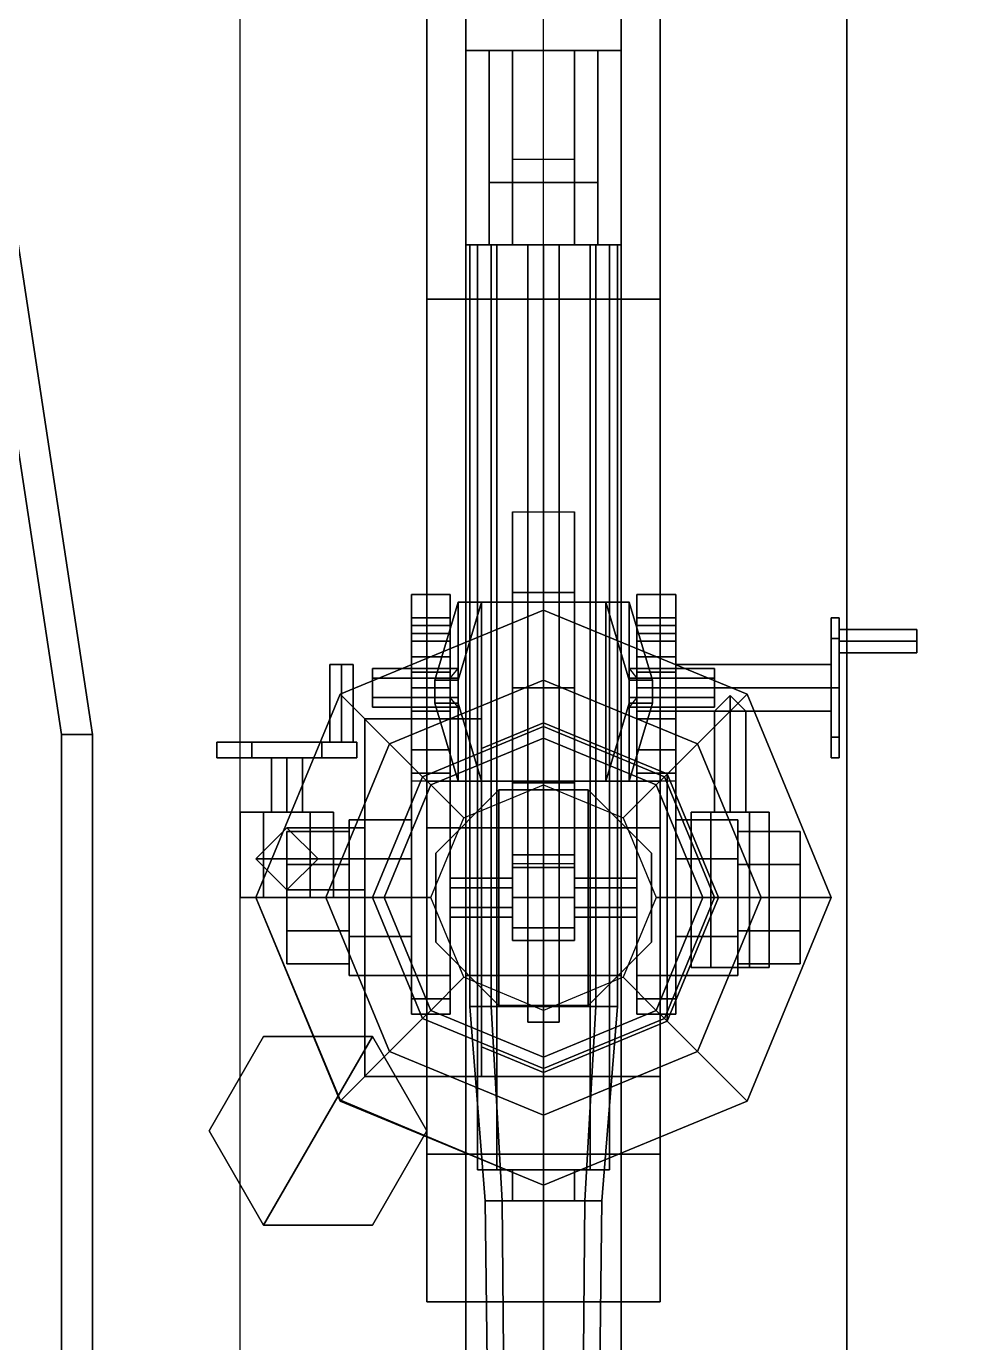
# Model space of a CAD drawing. Header units: millimetres. Extents: x -5 to 5, y -86 to 49.
# Drawn here: x -0.665 to 0.535, y -47.762 to -46.069 of the extents above; entities that cross this region are included whole.
import ezdxf

# ---------------------------------------------------------------- set-up
doc = ezdxf.new("R2010")
doc.units = ezdxf.units.MM
for name, color, linetype in [('deck', 3, 'Continuous'), ('drawing', 9, 'Continuous'), ('gun', 1, 'Continuous'), ('h2', 6, 'Continuous'), ('rails', 4, 'Continuous'), ('sleeve', 5, 'Continuous'), ('turret', 2, 'Continuous')]:
    doc.layers.add(name, color=color, linetype=linetype)

msp = doc.modelspace()

# ---------------------------------------------------------------- linework, layer by layer
for points in [[(-0.39, -48.93, 0.64), (-0.39, -44.67, -0.28), (0.39, -44.67, -0.28), (0.39, -48.93, 0.64)], [(-0.1, -44.67, -0.28), (-0.1, -44.67, -0.76), (-0.1, -47.29, -0.38), (-0.1, -48.93, 0.67)], [(-0.1, -47.29, -0.38), (-0.1, -44.67, -0.76), (0.1, -44.67, -0.76), (0.1, -47.29, -0.38)], [(0.1, -47.29, -0.38), (0.1, -44.67, -0.76), (0.1, -44.67, -0.28), (0.1, -48.93, 0.67)], [(0.39, -48.93, 0.64), (0.39, -44.67, -0.28), (1.14, -44.67, -0.16), (0.67, -48.93, 0.67)], [(-0.15, -45.65, -0.89), (-0.15, -45.29, -1.61), (-0.15, -47.42, -0.78), (-0.15, -47.1, -0.7)], [(-0.15, -45.29, -1.61), (-0.15, -45.29, -3.18), (-0.15, -47.71, -1.17), (-0.15, -47.42, -0.78)], [(-0.15, -45.29, -3.18), (-0.15, -47.52, -2.27), (-0.15, -47.71, -1.81), (-0.15, -47.71, -1.17)], [(-0.15, -45.29, -3.18), (-0.15, -46.42, -3.06), (-0.15, -47.04, -2.8), (-0.15, -47.52, -2.27)], [(0.15, -45.29, -3.18), (0.15, -46.42, -3.06), (-0.15, -46.42, -3.06), (-0.15, -45.29, -3.18)], [(0.15, -47.42, -0.78), (0.15, -45.29, -1.61), (0.15, -45.65, -0.89), (0.15, -47.1, -0.7)], [(0.15, -47.71, -1.17), (0.15, -45.29, -3.18), (0.15, -45.29, -1.61), (0.15, -47.42, -0.78)], [(0.15, -47.71, -1.81), (0.15, -47.52, -2.27), (0.15, -45.29, -3.18), (0.15, -47.71, -1.17)], [(0.15, -47.04, -2.8), (0.15, -46.42, -3.06), (0.15, -45.29, -3.18), (0.15, -47.52, -2.27)], [(0.15, -47.1, -0.7), (0.15, -45.65, -0.89), (-0.15, -45.65, -0.89), (-0.15, -47.1, -0.7)], [(-0.15, -47.04, -2.8), (-0.15, -46.42, -3.06), (0.15, -46.42, -3.06), (0.15, -47.04, -2.8)], [(0, -46.82, 2.76), (-0.2616, -46.9284, 2.76), (-0.198, -46.992, 2.76), (0, -46.91, 2.76)], [(0, -46.82, 2.72), (-0.2616, -46.9284, 2.72), (-0.2616, -46.9284, 2.76), (0, -46.82, 2.76)], [(0.2616, -46.9284, 2.76), (0, -46.82, 2.76), (0, -46.91, 2.76), (0.198, -46.992, 2.76)], [(0.2616, -46.9284, 2.72), (0, -46.82, 2.72), (0, -46.82, 2.76), (0.2616, -46.9284, 2.76)], [(0, -46.91, 2.76), (-0.198, -46.992, 2.76), (-0.1556, -47.0344, 2.9), (0, -46.97, 2.9)], [(0.198, -46.992, 2.76), (0, -46.91, 2.76), (0, -46.97, 2.9), (0.1556, -47.0344, 2.9)], [(-0.2616, -46.9284, 2.76), (-0.37, -47.19, 2.76), (-0.28, -47.19, 2.76), (-0.198, -46.992, 2.76)], [(-0.2616, -46.9284, 2.72), (-0.37, -47.19, 2.72), (-0.37, -47.19, 2.76), (-0.2616, -46.9284, 2.76)], [(0.37, -47.19, 2.76), (0.2616, -46.9284, 2.76), (0.198, -46.992, 2.76), (0.28, -47.19, 2.76)], [(0.37, -47.19, 2.72), (0.2616, -46.9284, 2.72), (0.2616, -46.9284, 2.76), (0.37, -47.19, 2.76)], [(-0.145, -47.045, 2.97), (0, -46.985, 2.97), (0, -46.97, 2.9), (-0.1556, -47.0344, 2.9)], [(0, -46.985, 2.97), (0.145, -47.045, 2.97), (0.1556, -47.0344, 2.9), (0, -46.97, 2.9)], [(-0.198, -46.992, 2.76), (-0.28, -47.19, 2.76), (-0.22, -47.19, 2.9), (-0.1556, -47.0344, 2.9)], [(-0.1025, -47.0875, 3.55), (0, -47.045, 3.55), (0, -46.985, 2.97), (-0.145, -47.045, 2.97)], [(0, -47.045, 3.55), (0.1025, -47.0875, 3.55), (0.145, -47.045, 2.97), (0, -46.985, 2.97)], [(0.28, -47.19, 2.76), (0.198, -46.992, 2.76), (0.1556, -47.0344, 2.9), (0.22, -47.19, 2.9)], [(-0.205, -47.19, 2.97), (-0.145, -47.045, 2.97), (-0.1556, -47.0344, 2.9), (-0.22, -47.19, 2.9)], [(-0.15, -47.52, -2.27), (-0.15, -47.04, -2.8), (0.15, -47.04, -2.8), (0.15, -47.52, -2.27)], [(0.145, -47.045, 2.97), (0.205, -47.19, 2.97), (0.22, -47.19, 2.9), (0.1556, -47.0344, 2.9)], [(-0.145, -47.19, 3.55), (-0.1025, -47.0875, 3.55), (-0.145, -47.045, 2.97), (-0.205, -47.19, 2.97)], [(0.1025, -47.0875, 3.55), (0.145, -47.19, 3.55), (0.205, -47.19, 2.97), (0.145, -47.045, 2.97)], [(-0.15, -47.1, -0.7), (-0.15, -47.42, -0.78), (0.15, -47.42, -0.78), (0.15, -47.1, -0.7)], [(-0.37, -47.19, 2.76), (-0.2616, -47.4516, 2.76), (-0.198, -47.388, 2.76), (-0.28, -47.19, 2.76)], [(-0.37, -47.19, 2.72), (-0.2616, -47.45, 2.72), (-0.2616, -47.4516, 2.76), (-0.37, -47.19, 2.76)], [(-0.28, -47.19, 2.76), (-0.198, -47.388, 2.76), (-0.1556, -47.3456, 2.9), (-0.22, -47.19, 2.9)], [(-0.145, -47.335, 2.97), (-0.205, -47.19, 2.97), (-0.22, -47.19, 2.9), (-0.1556, -47.3456, 2.9)], [(-0.1025, -47.2925, 3.55), (-0.145, -47.19, 3.55), (-0.205, -47.19, 2.97), (-0.145, -47.335, 2.97)], [(0.145, -47.19, 3.55), (0.1025, -47.2925, 3.55), (0.145, -47.335, 2.97), (0.205, -47.19, 2.97)], [(0.205, -47.19, 2.97), (0.145, -47.335, 2.97), (0.1556, -47.3456, 2.9), (0.22, -47.19, 2.9)], [(0.198, -47.388, 2.76), (0.28, -47.19, 2.76), (0.22, -47.19, 2.9), (0.1556, -47.3456, 2.9)], [(0.2616, -47.4516, 2.76), (0.37, -47.19, 2.76), (0.28, -47.19, 2.76), (0.198, -47.388, 2.76)], [(0.2616, -47.4516, 2.72), (0.37, -47.19, 2.72), (0.37, -47.19, 2.76), (0.2616, -47.4516, 2.76)], [(0, -47.335, 3.55), (-0.1025, -47.2925, 3.55), (-0.145, -47.335, 2.97), (0, -47.395, 2.97)], [(-0.1, -48.93, 0.67), (-0.1, -47.29, -0.38), (0.1, -47.29, -0.38), (0.1, -48.93, 0.67)], [(0.1025, -47.2925, 3.55), (0, -47.335, 3.55), (0, -47.395, 2.97), (0.145, -47.335, 2.97)], [(-0.198, -47.388, 2.76), (0, -47.47, 2.76), (0, -47.41, 2.9), (-0.1556, -47.3456, 2.9)], [(0, -47.395, 2.97), (-0.145, -47.335, 2.97), (-0.1556, -47.3456, 2.9), (0, -47.41, 2.9)], [(0.145, -47.335, 2.97), (0, -47.395, 2.97), (0, -47.41, 2.9), (0.1556, -47.3456, 2.9)], [(0, -47.47, 2.76), (0.198, -47.388, 2.76), (0.1556, -47.3456, 2.9), (0, -47.41, 2.9)], [(-0.2616, -47.4516, 2.76), (0, -47.56, 2.76), (0, -47.47, 2.76), (-0.198, -47.388, 2.76)], [(0, -47.56, 2.76), (0.2616, -47.4516, 2.76), (0.198, -47.388, 2.76), (0, -47.47, 2.76)], [(-0.15, -47.42, -0.78), (-0.15, -47.71, -1.17), (0.15, -47.71, -1.17), (0.15, -47.42, -0.78)], [(-0.2616, -47.45, 2.72), (0, -47.56, 2.72), (0, -47.56, 2.76), (-0.2616, -47.4516, 2.76)], [(0, -47.56, 2.72), (0.2616, -47.4516, 2.72), (0.2616, -47.4516, 2.76), (0, -47.56, 2.76)], [(-0.15, -47.71, -1.81), (-0.15, -47.52, -2.27), (0.15, -47.52, -2.27), (0.15, -47.71, -1.81)], [(-0.15, -47.71, -1.17), (-0.15, -47.71, -1.81), (0.15, -47.71, -1.81), (0.15, -47.71, -1.17)]]:
    msp.add_3dface(points)
at = {"layer": 'deck', "color": 3}
msp.add_3dface([(1.92, -48.35, 2.72), (2.27, -44.67, 2.72), (-2.27, -44.67, 2.72), (-1.92, -48.35, 2.72)], dxfattribs=at)
at = {"layer": 'drawing', "extrusion": (1, -1.22461e-16, 0)}
msp.add_line((0, -48.93, -5.93), (0, 48.93, -5.93), dxfattribs=at)
at = {"layer": 'gun'}
for points in [[(-0.1, -46.35, 4.1), (-0.1, -46.1, 4.1), (0.1, -46.1, 4.1), (0.1, -46.35, 4.1)], [(0.1, -46.35, 4.31), (0.1, -46.1, 4.31), (-0.1, -46.1, 4.31), (-0.1, -46.35, 4.31)], [(0.1, -46.1, 4.31), (0.1, -46.1, 4.1), (-0.1, -46.1, 4.1), (-0.1, -46.1, 4.31)], [(-0.1, -46.1, 4.31), (-0.1, -46.1, 4.1), (-0.1, -46.35, 4.1), (-0.1, -46.35, 4.31)], [(0.1, -46.35, 4.1), (0.1, -46.1, 4.1), (0.1, -46.1, 4.31), (0.1, -46.35, 4.31)], [(0.04, -46.24, 4.1), (0.04, -46.27, 3.99), (-0.04, -46.27, 3.99), (-0.04, -46.24, 4.1)], [(-0.04, -46.24, 4.1), (-0.04, -46.27, 3.99), (-0.04, -46.35, 3.99), (-0.04, -46.35, 4.1)], [(0.04, -46.35, 3.99), (0.04, -46.27, 3.99), (0.04, -46.24, 4.1), (0.04, -46.35, 4.1)], [(-0.04, -46.35, 3.99), (-0.04, -46.27, 3.99), (0.04, -46.27, 3.99), (0.04, -46.35, 3.99)], [(-0.1, -46.35, 4.31), (-0.1, -46.35, 4.1), (0.1, -46.35, 4.1), (0.1, -46.35, 4.31)], [(-0.0672, -47.33, 4.1428), (-0.095, -47.33, 4.21), (-0.095, -46.35, 4.21), (-0.0672, -46.35, 4.1428)], [(-0.095, -47.33, 4.21), (-0.0672, -47.33, 4.2772), (-0.0672, -46.35, 4.2772), (-0.095, -46.35, 4.21)], [(0, -47.33, 4.115), (-0.0672, -47.33, 4.1428), (-0.0672, -46.35, 4.1428), (0, -46.35, 4.115)], [(-0.0672, -47.33, 4.2772), (0, -47.33, 4.305), (0, -46.35, 4.305), (-0.0672, -46.35, 4.2772)], [(-0.04, -46.35, 4.1), (-0.04, -46.35, 3.99), (0.04, -46.35, 3.99), (0.04, -46.35, 4.1)], [(0, -47.35, 3.99), (-0.02, -47.35, 4.01), (-0.02, -46.35, 4.01), (0, -46.35, 3.99)], [(-0.02, -47.35, 4.01), (0, -47.35, 4.03), (0, -46.35, 4.03), (-0.02, -46.35, 4.01)], [(0.0672, -47.33, 4.1428), (0, -47.33, 4.115), (0, -46.35, 4.115), (0.0672, -46.35, 4.1428)], [(0, -47.33, 4.305), (0.0672, -47.33, 4.2772), (0.0672, -46.35, 4.2772), (0, -46.35, 4.305)], [(0.02, -47.35, 4.01), (0, -47.35, 3.99), (0, -46.35, 3.99), (0.02, -46.35, 4.01)], [(0, -47.35, 4.03), (0.02, -47.35, 4.01), (0.02, -46.35, 4.01), (0, -46.35, 4.03)], [(0.095, -47.33, 4.21), (0.0672, -47.33, 4.1428), (0.0672, -46.35, 4.1428), (0.095, -46.35, 4.21)], [(0.0672, -47.33, 4.2772), (0.095, -47.33, 4.21), (0.095, -46.35, 4.21), (0.0672, -46.35, 4.2772)], [(-0.053, -47.58, 4.157), (-0.075, -47.58, 4.21), (-0.095, -47.33, 4.21), (-0.0672, -47.33, 4.1428)], [(-0.075, -47.58, 4.21), (-0.053, -47.58, 4.263), (-0.0672, -47.33, 4.2772), (-0.095, -47.33, 4.21)], [(0, -47.58, 4.135), (-0.053, -47.58, 4.157), (-0.0672, -47.33, 4.1428), (0, -47.33, 4.115)], [(-0.053, -47.58, 4.263), (0, -47.58, 4.285), (0, -47.33, 4.305), (-0.0672, -47.33, 4.2772)], [(0.053, -47.58, 4.157), (0, -47.58, 4.135), (0, -47.33, 4.115), (0.0672, -47.33, 4.1428)], [(0, -47.58, 4.285), (0.053, -47.58, 4.263), (0.0672, -47.33, 4.2772), (0, -47.33, 4.305)], [(0.075, -47.58, 4.21), (0.053, -47.58, 4.157), (0.0672, -47.33, 4.1428), (0.095, -47.33, 4.21)], [(0.053, -47.58, 4.263), (0.075, -47.58, 4.21), (0.095, -47.33, 4.21), (0.0672, -47.33, 4.2772)], [(-0.053, -47.58, 4.263), (-0.075, -47.58, 4.21), (-0.065, -48.41, 4.21), (-0.046, -48.41, 4.256)], [(-0.075, -47.58, 4.21), (-0.053, -47.58, 4.157), (-0.046, -48.41, 4.164), (-0.065, -48.41, 4.21)], [(0, -47.58, 4.285), (-0.053, -47.58, 4.263), (-0.046, -48.41, 4.256), (0, -48.41, 4.275)], [(-0.053, -47.58, 4.157), (0, -47.58, 4.135), (0, -48.41, 4.145), (-0.046, -48.41, 4.164)], [(0.053, -47.58, 4.263), (0, -47.58, 4.285), (0, -48.41, 4.275), (0.046, -48.41, 4.256)], [(0, -47.58, 4.135), (0.053, -47.58, 4.157), (0.046, -48.41, 4.164), (0, -48.41, 4.145)], [(0.075, -47.58, 4.21), (0.053, -47.58, 4.263), (0.046, -48.41, 4.256), (0.065, -48.41, 4.21)], [(0.053, -47.58, 4.157), (0.075, -47.58, 4.21), (0.065, -48.41, 4.21), (0.046, -48.41, 4.164)]]:
    msp.add_3dface(points, dxfattribs=at)
at = {"layer": 'h2'}
msp.add_3dface([(-0.39, -48.93, 0.64), (-0.39, -44.67, -0.28), (-1.14, -44.67, -0.16), (-0.67, -48.93, 0.67)], dxfattribs=at)
at = {"layer": 'rails'}
for points in [[(-0.97, -44.67, 2.72), (-0.62, -46.98, 2.72), (-0.62, -46.98, 2.8), (-0.97, -44.67, 2.8)], [(-0.97, -44.67, 2.8), (-0.62, -46.98, 2.8), (-0.58, -46.98, 2.8), (-0.93, -44.67, 2.8)], [(-0.58, -46.98, 2.8), (-0.58, -46.98, 2.72), (-0.93, -44.67, 2.72), (-0.93, -44.67, 2.8)], [(-0.62, -46.98, 2.8), (-0.62, -48.35, 2.8), (-0.58, -48.35, 2.8), (-0.58, -46.98, 2.8)], [(-0.62, -46.98, 2.72), (-0.62, -48.35, 2.72), (-0.62, -48.35, 2.8), (-0.62, -46.98, 2.8)], [(-0.58, -48.35, 2.8), (-0.58, -48.35, 2.72), (-0.58, -46.98, 2.72), (-0.58, -46.98, 2.8)]]:
    msp.add_3dface(points, dxfattribs=at)
at = {"layer": 'sleeve'}
for points in [[(-0.04, -46.1, 4.1), (-0.04, -46.1, 4.02), (-0.07, -46.1, 4.02), (-0.07, -46.1, 4.1)], [(-0.07, -46.27, 4.02), (-0.07, -46.1, 4.02), (-0.04, -46.1, 4.02), (-0.04, -46.27, 4.02)], [(-0.07, -46.1, 4.1), (-0.07, -46.1, 4.02), (-0.07, -46.27, 4.02), (-0.07, -46.27, 4.1)], [(-0.04, -46.35, 4.1), (-0.04, -46.1, 4.1), (-0.07, -46.1, 4.1), (-0.07, -46.35, 4.1)], [(-0.04, -46.27, 4.02), (-0.04, -46.1, 4.02), (-0.04, -46.1, 4.1), (-0.04, -46.27, 4.1)], [(0.07, -46.35, 4.1), (0.07, -46.1, 4.1), (0.04, -46.1, 4.1), (0.04, -46.35, 4.1)], [(0.04, -46.27, 4.02), (0.04, -46.1, 4.02), (0.07, -46.1, 4.02), (0.07, -46.27, 4.02)], [(0.07, -46.1, 4.1), (0.07, -46.1, 4.02), (0.04, -46.1, 4.02), (0.04, -46.1, 4.1)], [(0.04, -46.1, 4.1), (0.04, -46.1, 4.02), (0.04, -46.27, 4.02), (0.04, -46.27, 4.1)], [(0.07, -46.27, 4.02), (0.07, -46.1, 4.02), (0.07, -46.1, 4.1), (0.07, -46.27, 4.1)], [(-0.07, -46.35, 3.96), (-0.07, -46.27, 3.96), (-0.04, -46.27, 3.96), (-0.04, -46.35, 3.96)], [(-0.07, -46.27, 4.1), (-0.07, -46.27, 3.96), (-0.07, -46.35, 3.96), (-0.07, -46.35, 4.1)], [(-0.04, -46.27, 4.02), (-0.04, -46.27, 3.96), (-0.07, -46.27, 3.96), (-0.07, -46.27, 4.02)], [(-0.04, -46.35, 3.96), (-0.04, -46.27, 3.96), (-0.04, -46.27, 4.1), (-0.04, -46.35, 4.1)], [(0.07, -46.27, 4.02), (0.07, -46.27, 3.96), (0.04, -46.27, 3.96), (0.04, -46.27, 4.02)], [(0.04, -46.27, 4.1), (0.04, -46.27, 3.96), (0.04, -46.35, 3.96), (0.04, -46.35, 4.1)], [(0.04, -46.35, 3.96), (0.04, -46.27, 3.96), (0.07, -46.27, 3.96), (0.07, -46.35, 3.96)], [(0.07, -46.35, 3.96), (0.07, -46.27, 3.96), (0.07, -46.27, 4.1), (0.07, -46.35, 4.1)], [(-0.085, -46.35, 4.01), (0.0601, -46.35, 4.0701), (0.085, -46.35, 4.01), (-0.0601, -46.35, 3.9499)], [(-0.0601, -46.35, 4.0701), (0, -46.35, 4.095), (0.0601, -46.35, 4.0701), (-0.085, -46.35, 4.01)], [(-0.0601, -47.54, 3.9499), (-0.085, -47.54, 4.01), (-0.085, -46.35, 4.01), (-0.0601, -46.35, 3.9499)], [(-0.085, -47.54, 4.01), (-0.0601, -47.54, 4.0701), (-0.0601, -46.35, 4.0701), (-0.085, -46.35, 4.01)], [(-0.07, -46.35, 4.1), (-0.07, -46.35, 3.96), (-0.04, -46.35, 3.96), (-0.04, -46.35, 4.1)], [(-0.0601, -46.35, 3.9499), (0.085, -46.35, 4.01), (0.0601, -46.35, 3.9499), (0, -46.35, 3.925)], [(0, -47.54, 3.925), (-0.0601, -47.54, 3.9499), (-0.0601, -46.35, 3.9499), (0, -46.35, 3.925)], [(-0.0601, -47.54, 4.0701), (0, -47.54, 4.095), (0, -46.35, 4.095), (-0.0601, -46.35, 4.0701)], [(0.0601, -47.54, 3.9499), (0, -47.54, 3.925), (0, -46.35, 3.925), (0.0601, -46.35, 3.9499)], [(0, -47.54, 4.095), (0.0601, -47.54, 4.0701), (0.0601, -46.35, 4.0701), (0, -46.35, 4.095)], [(0.04, -46.35, 4.1), (0.04, -46.35, 3.96), (0.07, -46.35, 3.96), (0.07, -46.35, 4.1)], [(0.085, -47.54, 4.01), (0.0601, -47.54, 3.9499), (0.0601, -46.35, 3.9499), (0.085, -46.35, 4.01)], [(0.0601, -47.54, 4.0701), (0.085, -47.54, 4.01), (0.085, -46.35, 4.01), (0.0601, -46.35, 4.0701)], [(-0.04, -46.6937, 3.9137), (-0.04, -46.7975, 3.8444), (-0.04, -47.0425, 3.8444), (-0.04, -47.1463, 3.9137)], [(-0.04, -46.7975, 3.8444), (-0.04, -46.6937, 3.9137), (0.04, -46.6937, 3.9137), (0.04, -46.7975, 3.8444)], [(0.04, -47.1463, 3.9137), (0.04, -47.0425, 3.8444), (0.04, -46.7975, 3.8444), (0.04, -46.6937, 3.9137)], [(-0.04, -46.7975, 3.8444), (-0.04, -46.92, 3.82), (-0.04, -46.92, 3.82), (-0.04, -47.0425, 3.8444)], [(-0.04, -46.92, 3.82), (-0.04, -46.7975, 3.8444), (0.04, -46.7975, 3.8444), (0.04, -46.92, 3.82)], [(0.04, -47.0425, 3.8444), (0.04, -46.92, 3.82), (0.04, -46.92, 3.82), (0.04, -46.7975, 3.8444)], [(-0.11, -46.81, 4.13), (-0.11, -47.04, 4.13), (-0.14, -46.94, 4.19), (-0.14, -46.91, 4.19)], [(-0.11, -46.91, 4.19), (-0.08, -46.81, 4.13), (-0.11, -46.81, 4.13), (-0.14, -46.91, 4.19)], [(-0.11, -46.81, 4.13), (-0.11, -46.81, 3.98), (-0.11, -47.04, 3.98), (-0.11, -47.04, 4.13)], [(-0.08, -46.81, 4.13), (-0.08, -46.81, 3.98), (-0.11, -46.81, 3.98), (-0.11, -46.81, 4.13)], [(-0.06, -46.81, 3.91), (-0.06, -47.04, 3.91), (-0.11, -47.04, 3.98), (-0.11, -46.81, 3.98)], [(-0.08, -46.81, 3.98), (-0.04, -46.81, 3.92), (-0.06, -46.81, 3.91), (-0.11, -46.81, 3.98)], [(-0.11, -46.94, 4.19), (-0.08, -47.04, 4.13), (-0.08, -46.81, 4.13), (-0.11, -46.91, 4.19)], [(-0.08, -47.04, 3.98), (-0.08, -46.81, 3.98), (-0.08, -46.81, 4.13), (-0.08, -47.04, 4.13)], [(-0.08, -47.04, 3.98), (-0.04, -47.04, 3.92), (-0.04, -46.81, 3.92), (-0.08, -46.81, 3.98)], [(-0.06, -47.04, 3.91), (-0.06, -46.81, 3.91), (0.06, -46.81, 3.91), (0.06, -47.04, 3.91)], [(0.06, -46.81, 3.91), (-0.06, -46.81, 3.91), (-0.04, -46.81, 3.92), (0.04, -46.81, 3.92)], [(0.04, -46.81, 3.92), (-0.04, -46.81, 3.92), (-0.04, -47.04, 3.92), (0.04, -47.04, 3.92)], [(0.08, -46.81, 3.98), (0.04, -46.81, 3.92), (0.04, -47.04, 3.92), (0.08, -47.04, 3.98)], [(0.11, -46.81, 3.98), (0.06, -46.81, 3.91), (0.04, -46.81, 3.92), (0.08, -46.81, 3.98)], [(0.06, -47.04, 3.91), (0.06, -46.81, 3.91), (0.11, -46.81, 3.98), (0.11, -47.04, 3.98)], [(0.11, -46.91, 4.19), (0.08, -46.81, 4.13), (0.08, -47.04, 4.13), (0.11, -46.94, 4.19)], [(0.14, -46.91, 4.19), (0.11, -46.81, 4.13), (0.08, -46.81, 4.13), (0.11, -46.91, 4.19)], [(0.08, -46.81, 4.13), (0.08, -46.81, 3.98), (0.08, -47.04, 3.98), (0.08, -47.04, 4.13)], [(0.11, -46.81, 4.13), (0.11, -46.81, 3.98), (0.08, -46.81, 3.98), (0.08, -46.81, 4.13)], [(0.11, -47.04, 4.13), (0.11, -46.81, 4.13), (0.14, -46.91, 4.19), (0.14, -46.94, 4.19)], [(0.11, -47.04, 3.98), (0.11, -46.81, 3.98), (0.11, -46.81, 4.13), (0.11, -47.04, 4.13)], [(-0.22, -46.9075, 4.1183), (-0.22, -46.9325, 4.1183), (-0.22, -46.945, 4.14), (-0.22, -46.895, 4.14)], [(-0.22, -46.895, 4.14), (-0.22, -46.945, 4.14), (-0.22, -46.9325, 4.1617), (-0.22, -46.9075, 4.1617)], [(-0.22, -46.9075, 4.1183), (-0.22, -46.895, 4.14), (-0.11, -46.895, 4.14), (-0.11, -46.9075, 4.1183)], [(-0.22, -46.895, 4.14), (-0.22, -46.9075, 4.1617), (-0.12, -46.9075, 4.1617), (-0.11, -46.895, 4.14)], [(-0.22, -46.9325, 4.1183), (-0.22, -46.9075, 4.1183), (-0.11, -46.9075, 4.1183), (-0.11, -46.9325, 4.1183)], [(-0.22, -46.9075, 4.1617), (-0.22, -46.9325, 4.1617), (-0.12, -46.9325, 4.1617), (-0.12, -46.9075, 4.1617)], [(0.11, -46.9075, 4.1183), (0.11, -46.895, 4.14), (0.22, -46.895, 4.14), (0.22, -46.9075, 4.1183)], [(0.11, -46.895, 4.14), (0.12, -46.9075, 4.1617), (0.22, -46.9075, 4.1617), (0.22, -46.895, 4.14)], [(0.11, -46.9325, 4.1183), (0.11, -46.9075, 4.1183), (0.22, -46.9075, 4.1183), (0.22, -46.9325, 4.1183)], [(0.12, -46.9075, 4.1617), (0.12, -46.9325, 4.1617), (0.22, -46.9325, 4.1617), (0.22, -46.9075, 4.1617)], [(0.22, -46.895, 4.14), (0.22, -46.945, 4.14), (0.22, -46.9325, 4.1183), (0.22, -46.9075, 4.1183)], [(0.22, -46.9075, 4.1617), (0.22, -46.9325, 4.1617), (0.22, -46.945, 4.14), (0.22, -46.895, 4.14)], [(-0.14, -46.91, 4.19), (-0.14, -46.94, 4.19), (-0.11, -46.94, 4.19), (-0.11, -46.91, 4.19)], [(-0.04, -47.0425, 3.8444), (-0.04, -46.92, 3.82), (0.04, -46.92, 3.82), (0.04, -47.0425, 3.8444)], [(0.14, -46.94, 4.19), (0.14, -46.91, 4.19), (0.11, -46.91, 4.19), (0.11, -46.94, 4.19)], [(-0.22, -46.945, 4.14), (-0.22, -46.9325, 4.1183), (-0.11, -46.9325, 4.1183), (-0.11, -46.945, 4.14)], [(-0.22, -46.9325, 4.1617), (-0.22, -46.945, 4.14), (-0.11, -46.945, 4.14), (-0.12, -46.9325, 4.1617)], [(-0.14, -46.94, 4.19), (-0.11, -47.04, 4.13), (-0.08, -47.04, 4.13), (-0.11, -46.94, 4.19)], [(0.11, -46.94, 4.19), (0.08, -47.04, 4.13), (0.11, -47.04, 4.13), (0.14, -46.94, 4.19)], [(0.11, -46.945, 4.14), (0.11, -46.9325, 4.1183), (0.22, -46.9325, 4.1183), (0.22, -46.945, 4.14)], [(0.12, -46.9325, 4.1617), (0.11, -46.945, 4.14), (0.22, -46.945, 4.14), (0.22, -46.9325, 4.1617)], [(-0.11, -47.04, 4.13), (-0.11, -47.04, 3.98), (-0.08, -47.04, 3.98), (-0.08, -47.04, 4.13)], [(-0.11, -47.04, 3.98), (-0.06, -47.04, 3.91), (-0.04, -47.04, 3.92), (-0.08, -47.04, 3.98)], [(0.04, -47.04, 3.92), (-0.04, -47.04, 3.92), (-0.06, -47.04, 3.91), (0.06, -47.04, 3.91)], [(-0.04, -47.1463, 3.9137), (-0.04, -47.0425, 3.8444), (0.04, -47.0425, 3.8444), (0.04, -47.1463, 3.9137)], [(0.08, -47.04, 3.98), (0.04, -47.04, 3.92), (0.06, -47.04, 3.91), (0.11, -47.04, 3.98)], [(0.08, -47.04, 4.13), (0.08, -47.04, 3.98), (0.11, -47.04, 3.98), (0.11, -47.04, 4.13)], [(-0.0601, -47.54, 3.9499), (0, -47.54, 3.925), (0.0601, -47.54, 3.9499), (-0.085, -47.54, 4.01)], [(-0.085, -47.54, 4.01), (0.0601, -47.54, 3.9499), (0.085, -47.54, 4.01), (-0.0601, -47.54, 4.0701)], [(-0.0601, -47.54, 4.0701), (0.085, -47.54, 4.01), (0.0601, -47.54, 4.0701), (0, -47.54, 4.095)], [(0, -47.58, 3.97), (-0.04, -47.58, 4.01), (-0.04, -47.54, 4.01), (0, -47.54, 3.97)], [(-0.04, -47.58, 4.01), (0, -47.58, 4.05), (0, -47.54, 4.05), (-0.04, -47.54, 4.01)], [(0.04, -47.58, 4.01), (0, -47.58, 3.97), (0, -47.54, 3.97), (0.04, -47.54, 4.01)], [(0, -47.58, 4.05), (0.04, -47.58, 4.01), (0.04, -47.54, 4.01), (0, -47.54, 4.05)], [(0.04, -47.58, 4.01), (0, -47.58, 3.97), (-0.04, -47.58, 4.01), (0, -47.58, 4.05)]]:
    msp.add_3dface(points, dxfattribs=at)
at = {"layer": 'turret'}
for points in [[(-0.17, -46.84, 4.05), (-0.17, -46.8, 4.05), (-0.12, -46.8, 4.05), (-0.12, -46.84, 4.05)], [(-0.12, -46.8, 4.12), (-0.12, -46.8, 4.05), (-0.17, -46.8, 4.05), (-0.17, -46.8, 4.12)], [(-0.12, -46.83, 4.12), (-0.12, -46.8, 4.12), (-0.17, -46.8, 4.12), (-0.17, -46.83, 4.12)], [(-0.17, -46.8, 4.12), (-0.17, -46.8, 4.05), (-0.17, -46.84, 4.05), (-0.17, -46.83, 4.12)], [(-0.12, -46.84, 4.05), (-0.12, -46.8, 4.05), (-0.12, -46.8, 4.12), (-0.12, -46.83, 4.12)], [(0.12, -46.8, 4.12), (0.12, -46.8, 4.05), (0.12, -46.84, 4.05), (0.12, -46.83, 4.12)], [(0.17, -46.8, 4.12), (0.17, -46.8, 4.05), (0.12, -46.8, 4.05), (0.12, -46.8, 4.12)], [(0.17, -46.83, 4.12), (0.17, -46.8, 4.12), (0.12, -46.8, 4.12), (0.12, -46.83, 4.12)], [(0.12, -46.84, 4.05), (0.12, -46.8, 4.05), (0.17, -46.8, 4.05), (0.17, -46.84, 4.05)], [(0.17, -46.84, 4.05), (0.17, -46.8, 4.05), (0.17, -46.8, 4.12), (0.17, -46.83, 4.12)], [(-0.12, -46.85, 4.17), (-0.12, -46.83, 4.12), (-0.17, -46.83, 4.12), (-0.17, -46.85, 4.17)], [(-0.17, -46.85, 4.17), (-0.17, -46.83, 4.12), (-0.17, -46.92, 4.2), (-0.17, -46.88, 4.2)], [(-0.17, -46.83, 4.12), (-0.17, -46.84, 4.05), (-0.17, -46.96, 4.19), (-0.17, -46.92, 4.2)], [(-0.12, -46.84, 4.05), (-0.12, -46.86, 4), (-0.17, -46.86, 4), (-0.17, -46.84, 4.05)], [(-0.17, -46.84, 4.05), (-0.17, -46.86, 4), (-0.17, -47, 4.15), (-0.17, -46.96, 4.19)], [(-0.12, -46.92, 4.2), (-0.12, -46.83, 4.12), (-0.12, -46.85, 4.17), (-0.12, -46.88, 4.2)], [(-0.12, -46.96, 4.19), (-0.12, -46.84, 4.05), (-0.12, -46.83, 4.12), (-0.12, -46.92, 4.2)], [(-0.12, -47, 4.15), (-0.12, -46.86, 4), (-0.12, -46.84, 4.05), (-0.12, -46.96, 4.19)], [(0.12, -46.85, 4.17), (0.12, -46.83, 4.12), (0.12, -46.92, 4.2), (0.12, -46.88, 4.2)], [(0.17, -46.85, 4.17), (0.17, -46.83, 4.12), (0.12, -46.83, 4.12), (0.12, -46.85, 4.17)], [(0.12, -46.83, 4.12), (0.12, -46.84, 4.05), (0.12, -46.96, 4.19), (0.12, -46.92, 4.2)], [(0.12, -46.84, 4.05), (0.12, -46.86, 4), (0.12, -47, 4.15), (0.12, -46.96, 4.19)], [(0.17, -46.84, 4.05), (0.17, -46.86, 4), (0.12, -46.86, 4), (0.12, -46.84, 4.05)], [(0.17, -46.92, 4.2), (0.17, -46.83, 4.12), (0.17, -46.85, 4.17), (0.17, -46.88, 4.2)], [(0.17, -46.96, 4.19), (0.17, -46.84, 4.05), (0.17, -46.83, 4.12), (0.17, -46.92, 4.2)], [(0.17, -47, 4.15), (0.17, -46.86, 4), (0.17, -46.84, 4.05), (0.17, -46.96, 4.19)], [(0.37, -46.9836, 4.0836), (0.37, -46.83, 4.02), (0.37, -46.8564, 3.9564), (0.37, -47.01, 4.02)], [(0.37, -46.92, 4.11), (0.37, -46.8564, 4.0836), (0.37, -46.83, 4.02), (0.37, -46.9836, 4.0836)], [(0.38, -46.83, 4.02), (0.38, -46.8564, 3.9564), (0.37, -46.8564, 3.9564), (0.37, -46.83, 4.02)], [(0.38, -46.8564, 4.0836), (0.38, -46.83, 4.02), (0.37, -46.83, 4.02), (0.37, -46.8564, 4.0836)], [(0.38, -46.92, 3.93), (0.38, -46.8564, 3.9564), (0.38, -46.83, 4.02), (0.38, -46.9836, 3.9564)], [(0.38, -46.9836, 3.9564), (0.38, -46.83, 4.02), (0.38, -46.8564, 4.0836), (0.38, -47.01, 4.02)], [(-0.12, -46.88, 4.2), (-0.12, -46.85, 4.17), (-0.17, -46.85, 4.17), (-0.17, -46.88, 4.2)], [(0.17, -46.88, 4.2), (0.17, -46.85, 4.17), (0.12, -46.85, 4.17), (0.12, -46.88, 4.2)], [(0.37, -47.01, 4.02), (0.37, -46.8564, 3.9564), (0.37, -46.92, 3.93), (0.37, -46.9836, 3.9564)], [(0.38, -46.8564, 3.9564), (0.38, -46.92, 3.93), (0.37, -46.92, 3.93), (0.37, -46.8564, 3.9564)], [(0.38, -46.92, 4.11), (0.38, -46.8564, 4.0836), (0.37, -46.8564, 4.0836), (0.37, -46.92, 4.11)], [(0.48, -46.845, 4.02), (0.48, -46.86, 4.005), (0.38, -46.86, 4.005), (0.38, -46.845, 4.02)], [(0.48, -46.86, 4.035), (0.48, -46.845, 4.02), (0.38, -46.845, 4.02), (0.38, -46.86, 4.035)], [(0.38, -47.01, 4.02), (0.38, -46.8564, 4.0836), (0.38, -46.92, 4.11), (0.38, -46.9836, 4.0836)], [(0.48, -46.875, 4.02), (0.48, -46.86, 4.005), (0.48, -46.845, 4.02), (0.48, -46.86, 4.035)], [(-0.12, -46.86, 4), (-0.12, -46.9, 3.96), (-0.17, -46.9, 3.96), (-0.17, -46.86, 4)], [(-0.17, -46.86, 4), (-0.17, -46.9, 3.96), (-0.17, -47, 4.09), (-0.17, -47, 4.15)], [(-0.12, -47, 4.09), (-0.12, -46.9, 3.96), (-0.12, -46.86, 4), (-0.12, -47, 4.15)], [(0.12, -46.86, 4), (0.12, -46.9, 3.96), (0.12, -47, 4.09), (0.12, -47, 4.15)], [(0.17, -46.86, 4), (0.17, -46.9, 3.96), (0.12, -46.9, 3.96), (0.12, -46.86, 4)], [(0.17, -47, 4.09), (0.17, -46.9, 3.96), (0.17, -46.86, 4), (0.17, -47, 4.15)], [(0.48, -46.86, 4.005), (0.48, -46.875, 4.02), (0.38, -46.875, 4.02), (0.38, -46.86, 4.005)], [(0.48, -46.875, 4.02), (0.48, -46.86, 4.035), (0.38, -46.86, 4.035), (0.38, -46.875, 4.02)], [(-0.275, -46.89, 3.67), (-0.26, -46.89, 3.685), (-0.245, -46.89, 3.67), (-0.26, -46.89, 3.655)], [(-0.26, -46.99, 3.655), (-0.275, -46.99, 3.67), (-0.275, -46.89, 3.67), (-0.26, -46.89, 3.655)], [(-0.275, -46.99, 3.67), (-0.26, -46.99, 3.685), (-0.26, -46.89, 3.685), (-0.275, -46.89, 3.67)], [(-0.245, -46.99, 3.67), (-0.26, -46.99, 3.655), (-0.26, -46.89, 3.655), (-0.245, -46.89, 3.67)], [(-0.26, -46.99, 3.685), (-0.245, -46.99, 3.67), (-0.245, -46.89, 3.67), (-0.26, -46.89, 3.685)], [(-0.17, -46.88, 4.2), (-0.17, -46.92, 4.2), (-0.12, -46.92, 4.2), (-0.12, -46.88, 4.2)], [(0.12, -46.88, 4.2), (0.12, -46.92, 4.2), (0.17, -46.92, 4.2), (0.17, -46.88, 4.2)], [(0.37, -46.89, 4.02), (0.37, -46.92, 3.99), (0.17, -46.92, 3.99), (0.17, -46.89, 4.02)], [(0.37, -46.92, 4.05), (0.37, -46.89, 4.02), (0.17, -46.89, 4.02), (0.17, -46.92, 4.05)], [(-0.12, -46.9, 3.96), (-0.12, -46.95, 3.93), (-0.17, -46.95, 3.93), (-0.17, -46.9, 3.96)], [(-0.17, -46.9, 3.96), (-0.17, -46.95, 3.93), (-0.17, -47.29, 3.98), (-0.17, -47, 4.09)], [(-0.12, -47.29, 3.98), (-0.12, -46.95, 3.93), (-0.12, -46.9, 3.96), (-0.12, -47, 4.09)], [(0.17, -46.9, 3.96), (0.17, -46.95, 3.93), (0.12, -46.95, 3.93), (0.12, -46.9, 3.96)], [(0.12, -46.9, 3.96), (0.12, -46.95, 3.93), (0.12, -47.29, 3.98), (0.12, -47, 4.09)], [(0.17, -47.29, 3.98), (0.17, -46.95, 3.93), (0.17, -46.9, 3.96), (0.17, -47, 4.09)], [(-0.17, -46.92, 4.2), (-0.17, -46.96, 4.19), (-0.12, -46.96, 4.19), (-0.12, -46.92, 4.2)], [(0.12, -46.92, 4.2), (0.12, -46.96, 4.19), (0.17, -46.96, 4.19), (0.17, -46.92, 4.2)], [(0.37, -46.92, 3.99), (0.37, -46.95, 4.02), (0.17, -46.95, 4.02), (0.17, -46.92, 3.99)], [(0.37, -46.95, 4.02), (0.37, -46.92, 4.05), (0.17, -46.92, 4.05), (0.17, -46.95, 4.02)], [(0.38, -46.92, 3.93), (0.38, -46.9836, 3.9564), (0.37, -46.9836, 3.9564), (0.37, -46.92, 3.93)], [(0.38, -46.9836, 4.0836), (0.38, -46.92, 4.11), (0.37, -46.92, 4.11), (0.37, -46.9836, 4.0836)], [(0.22, -46.95, 4.02), (0.24, -46.93, 4), (0.24, -47.08, 4), (0.22, -47.08, 4.02)], [(0.24, -46.93, 4.04), (0.22, -46.95, 4.02), (0.22, -47.08, 4.02), (0.24, -47.08, 4.04)], [(0.24, -46.93, 4), (0.26, -46.95, 4.02), (0.26, -47.08, 4.02), (0.24, -47.08, 4)], [(0.26, -46.95, 4.02), (0.24, -46.93, 4.04), (0.24, -47.08, 4.04), (0.26, -47.08, 4.02)], [(-0.12, -46.95, 3.93), (-0.12, -47, 3.88), (-0.17, -47, 3.88), (-0.17, -46.95, 3.93)], [(-0.17, -46.95, 3.93), (-0.17, -47, 3.88), (-0.17, -47.32, 3.95), (-0.17, -47.29, 3.98)], [(-0.12, -47.32, 3.95), (-0.12, -47, 3.88), (-0.12, -46.95, 3.93), (-0.12, -47.29, 3.98)], [(0.17, -46.95, 3.93), (0.17, -47, 3.88), (0.12, -47, 3.88), (0.12, -46.95, 3.93)], [(0.12, -46.95, 3.93), (0.12, -47, 3.88), (0.12, -47.32, 3.95), (0.12, -47.29, 3.98)], [(0.17, -47.32, 3.95), (0.17, -47, 3.88), (0.17, -46.95, 3.93), (0.17, -47.29, 3.98)], [(-0.23, -47.42, 3.65), (-0.08, -47.42, 3.65), (-0.08, -46.96, 3.65), (-0.23, -46.96, 3.65)], [(-0.23, -46.96, 3.06), (-0.08, -46.96, 3.06), (-0.08, -47.42, 3.06), (-0.23, -47.42, 3.06)], [(-0.23, -46.96, 3.65), (-0.23, -46.96, 3.06), (-0.23, -47.42, 3.06), (-0.23, -47.42, 3.65)], [(-0.08, -46.96, 3.65), (-0.08, -46.96, 3.06), (-0.23, -46.96, 3.06), (-0.23, -46.96, 3.65)], [(-0.17, -46.96, 4.19), (-0.17, -47, 4.15), (-0.12, -47, 4.15), (-0.12, -46.96, 4.19)], [(-0.08, -47.42, 3.65), (-0.08, -47.42, 3.06), (-0.08, -46.96, 3.06), (-0.08, -46.96, 3.65)], [(-0.08, -46.9981, 3.55), (0, -46.965, 3.55), (0, -47.415, 3.55), (-0.08, -47.3819, 3.55)], [(-0.08, -47.3819, 3.65), (0, -47.415, 3.65), (0, -46.965, 3.65), (-0.08, -46.9981, 3.65)], [(0, -46.965, 3.55), (-0.08, -46.9981, 3.55), (-0.08, -46.9981, 3.65), (0, -46.965, 3.65)], [(0, -46.965, 3.55), (0.1591, -47.0309, 3.55), (0.1591, -47.3491, 3.55), (0, -47.415, 3.55)], [(0, -47.415, 3.65), (0.1591, -47.3491, 3.65), (0.1591, -47.0309, 3.65), (0, -46.965, 3.65)], [(0.1591, -47.0309, 3.55), (0, -46.965, 3.55), (0, -46.965, 3.65), (0.1591, -47.0309, 3.65)], [(0.12, -46.96, 4.19), (0.12, -47, 4.15), (0.17, -47, 4.15), (0.17, -46.96, 4.19)], [(-0.42, -46.99, 3.67), (-0.24, -46.99, 3.67), (-0.285, -46.99, 3.5921), (-0.375, -46.99, 3.5921)], [(-0.375, -46.99, 3.7479), (-0.285, -46.99, 3.7479), (-0.24, -46.99, 3.67), (-0.42, -46.99, 3.67)], [(-0.375, -47.01, 3.5921), (-0.42, -47.01, 3.67), (-0.42, -46.99, 3.67), (-0.375, -46.99, 3.5921)], [(-0.42, -47.01, 3.67), (-0.375, -47.01, 3.7479), (-0.375, -46.99, 3.7479), (-0.42, -46.99, 3.67)], [(-0.285, -47.01, 3.5921), (-0.375, -47.01, 3.5921), (-0.375, -46.99, 3.5921), (-0.285, -46.99, 3.5921)], [(-0.375, -47.01, 3.7479), (-0.285, -47.01, 3.7479), (-0.285, -46.99, 3.7479), (-0.375, -46.99, 3.7479)], [(-0.24, -47.01, 3.67), (-0.285, -47.01, 3.5921), (-0.285, -46.99, 3.5921), (-0.24, -46.99, 3.67)], [(-0.285, -47.01, 3.7479), (-0.24, -47.01, 3.67), (-0.24, -46.99, 3.67), (-0.285, -46.99, 3.7479)], [(0.38, -46.9836, 3.9564), (0.38, -47.01, 4.02), (0.37, -47.01, 4.02), (0.37, -46.9836, 3.9564)], [(0.38, -47.01, 4.02), (0.38, -46.9836, 4.0836), (0.37, -46.9836, 4.0836), (0.37, -47.01, 4.02)], [(-0.12, -47, 3.88), (-0.12, -47.03, 3.81), (-0.17, -47.03, 3.81), (-0.17, -47, 3.88)], [(-0.17, -47, 3.88), (-0.17, -47.03, 3.81), (-0.17, -47.34, 3.91), (-0.17, -47.32, 3.95)], [(-0.17, -47, 4.15), (-0.17, -47, 4.09), (-0.12, -47, 4.09), (-0.12, -47, 4.15)], [(-0.17, -47, 4.09), (-0.17, -47.29, 3.98), (-0.12, -47.29, 3.98), (-0.12, -47, 4.09)], [(-0.12, -47.34, 3.91), (-0.12, -47.03, 3.81), (-0.12, -47, 3.88), (-0.12, -47.32, 3.95)], [(0.17, -47, 3.88), (0.17, -47.03, 3.81), (0.12, -47.03, 3.81), (0.12, -47, 3.88)], [(0.12, -47, 3.88), (0.12, -47.03, 3.81), (0.12, -47.34, 3.91), (0.12, -47.32, 3.95)], [(0.12, -47, 4.15), (0.12, -47, 4.09), (0.17, -47, 4.09), (0.17, -47, 4.15)], [(0.12, -47, 4.09), (0.12, -47.29, 3.98), (0.17, -47.29, 3.98), (0.17, -47, 4.09)], [(0.17, -47.34, 3.91), (0.17, -47.03, 3.81), (0.17, -47, 3.88), (0.17, -47.32, 3.95)], [(-0.285, -47.01, 3.7479), (-0.375, -47.01, 3.7479), (-0.42, -47.01, 3.67), (-0.24, -47.01, 3.67)], [(-0.24, -47.01, 3.67), (-0.42, -47.01, 3.67), (-0.375, -47.01, 3.5921), (-0.285, -47.01, 3.5921)], [(-0.33, -47.08, 3.65), (-0.35, -47.08, 3.67), (-0.35, -47.01, 3.67), (-0.33, -47.01, 3.65)], [(-0.35, -47.08, 3.67), (-0.33, -47.08, 3.69), (-0.33, -47.01, 3.69), (-0.35, -47.01, 3.67)], [(-0.31, -47.08, 3.67), (-0.33, -47.08, 3.65), (-0.33, -47.01, 3.65), (-0.31, -47.01, 3.67)], [(-0.33, -47.08, 3.69), (-0.31, -47.08, 3.67), (-0.31, -47.01, 3.67), (-0.33, -47.01, 3.69)], [(-0.17, -47.03, 3.81), (-0.17, -47.04, 3.76), (-0.17, -47.34, 3.76), (-0.17, -47.34, 3.91)], [(-0.12, -47.03, 3.81), (-0.12, -47.04, 3.76), (-0.17, -47.04, 3.76), (-0.17, -47.03, 3.81)], [(-0.12, -47.34, 3.76), (-0.12, -47.04, 3.76), (-0.12, -47.03, 3.81), (-0.12, -47.34, 3.91)], [(0.12, -47.03, 3.81), (0.12, -47.04, 3.76), (0.12, -47.34, 3.76), (0.12, -47.34, 3.91)], [(0.17, -47.03, 3.81), (0.17, -47.04, 3.76), (0.12, -47.04, 3.76), (0.12, -47.03, 3.81)], [(0.1591, -47.0309, 3.55), (0.225, -47.19, 3.55), (0.225, -47.19, 3.55), (0.1591, -47.3491, 3.55)], [(0.1591, -47.3491, 3.65), (0.225, -47.19, 3.65), (0.225, -47.19, 3.65), (0.1591, -47.0309, 3.65)], [(0.225, -47.19, 3.55), (0.1591, -47.0309, 3.55), (0.1591, -47.0309, 3.65), (0.225, -47.19, 3.65)], [(0.17, -47.34, 3.76), (0.17, -47.04, 3.76), (0.17, -47.03, 3.81), (0.17, -47.34, 3.91)], [(-0.0574, -47.0514, 3.76), (-0.1386, -47.1326, 3.76), (-0.1386, -47.2474, 3.76), (-0.0574, -47.3286, 3.76)], [(-0.0574, -47.0514, 3.65), (-0.1386, -47.1326, 3.65), (-0.1386, -47.1326, 3.76), (-0.0574, -47.0514, 3.76)], [(-0.0574, -47.0514, 3.67), (-0.0574, -47.0514, 3.76), (-0.0574, -47.3286, 3.76), (-0.0574, -47.3286, 3.67)], [(0.0574, -47.0514, 3.67), (-0.0574, -47.0514, 3.67), (-0.0574, -47.3286, 3.67), (0.0574, -47.3286, 3.67)], [(0.0574, -47.0514, 3.65), (-0.0574, -47.0514, 3.65), (-0.0574, -47.0514, 3.67), (0.0574, -47.0514, 3.67)], [(0.1386, -47.1326, 3.76), (0.0574, -47.0514, 3.76), (0.0574, -47.3286, 3.76), (0.1386, -47.2474, 3.76)], [(0.0574, -47.0514, 3.76), (0.0574, -47.0514, 3.67), (0.0574, -47.3286, 3.67), (0.0574, -47.3286, 3.76)], [(0.1386, -47.1326, 3.65), (0.0574, -47.0514, 3.65), (0.0574, -47.0514, 3.76), (0.1386, -47.1326, 3.76)], [(-0.39, -47.08, 3.67), (-0.27, -47.08, 3.67), (-0.3, -47.08, 3.618), (-0.36, -47.08, 3.618)], [(-0.36, -47.08, 3.722), (-0.3, -47.08, 3.722), (-0.27, -47.08, 3.67), (-0.39, -47.08, 3.67)], [(-0.36, -47.19, 3.618), (-0.39, -47.19, 3.67), (-0.39, -47.08, 3.67), (-0.36, -47.08, 3.618)], [(-0.39, -47.19, 3.67), (-0.36, -47.19, 3.722), (-0.36, -47.08, 3.722), (-0.39, -47.08, 3.67)], [(-0.3, -47.19, 3.618), (-0.36, -47.19, 3.618), (-0.36, -47.08, 3.618), (-0.3, -47.08, 3.618)], [(-0.36, -47.19, 3.722), (-0.3, -47.19, 3.722), (-0.3, -47.08, 3.722), (-0.36, -47.08, 3.722)], [(-0.27, -47.19, 3.67), (-0.3, -47.19, 3.618), (-0.3, -47.08, 3.618), (-0.27, -47.08, 3.67)], [(-0.3, -47.19, 3.722), (-0.27, -47.19, 3.67), (-0.27, -47.08, 3.67), (-0.3, -47.08, 3.722)], [(-0.17, -47.09, 3.89), (-0.17, -47.14, 3.8034), (-0.25, -47.14, 3.8034), (-0.25, -47.09, 3.89)], [(-0.25, -47.09, 3.89), (-0.25, -47.14, 3.8034), (-0.25, -47.1475, 3.8164), (-0.25, -47.105, 3.89)], [(-0.17, -47.14, 3.9766), (-0.17, -47.09, 3.89), (-0.25, -47.09, 3.89), (-0.25, -47.14, 3.9766)], [(-0.25, -47.14, 3.9766), (-0.25, -47.09, 3.89), (-0.25, -47.105, 3.89), (-0.25, -47.1475, 3.9636)], [(0.17, -47.14, 3.8034), (0.17, -47.09, 3.89), (0.25, -47.09, 3.89), (0.25, -47.14, 3.8034)], [(0.17, -47.09, 3.89), (0.17, -47.14, 3.9766), (0.25, -47.14, 3.9766), (0.25, -47.09, 3.89)], [(0.265, -47.08, 3.9767), (0.215, -47.08, 3.9767), (0.19, -47.08, 4.02), (0.29, -47.08, 4.02)], [(0.29, -47.08, 4.02), (0.19, -47.08, 4.02), (0.215, -47.08, 4.0633), (0.265, -47.08, 4.0633)], [(0.19, -47.08, 4.02), (0.215, -47.08, 3.9767), (0.215, -47.28, 3.9767), (0.19, -47.28, 4.02)], [(0.215, -47.08, 4.0633), (0.19, -47.08, 4.02), (0.19, -47.28, 4.02), (0.215, -47.28, 4.0633)], [(0.215, -47.08, 3.9767), (0.265, -47.08, 3.9767), (0.265, -47.28, 3.9767), (0.215, -47.28, 3.9767)], [(0.265, -47.08, 4.0633), (0.215, -47.08, 4.0633), (0.215, -47.28, 4.0633), (0.265, -47.28, 4.0633)], [(0.25, -47.14, 3.8034), (0.25, -47.09, 3.89), (0.25, -47.105, 3.89), (0.25, -47.1475, 3.8164)], [(0.25, -47.09, 3.89), (0.25, -47.14, 3.9766), (0.25, -47.1475, 3.9636), (0.25, -47.105, 3.89)], [(0.265, -47.08, 3.9767), (0.29, -47.08, 4.02), (0.29, -47.28, 4.02), (0.265, -47.28, 3.9767)], [(0.29, -47.08, 4.02), (0.265, -47.08, 4.0633), (0.265, -47.28, 4.0633), (0.29, -47.28, 4.02)], [(-0.37, -47.14, 3.47), (-0.33, -47.1, 3.51), (-0.23, -47.1, 3.51), (-0.23, -47.14, 3.47)], [(-0.33, -47.1, 3.51), (-0.37, -47.14, 3.47), (-0.37, -47.14, 3.64), (-0.33, -47.1, 3.64)], [(-0.33, -47.1, 3.51), (-0.29, -47.14, 3.55), (-0.23, -47.14, 3.55), (-0.23, -47.1, 3.51)], [(-0.29, -47.14, 3.55), (-0.33, -47.1, 3.51), (-0.33, -47.1, 3.64), (-0.29, -47.14, 3.64)], [(-0.25, -47.105, 3.89), (-0.25, -47.1475, 3.8164), (-0.33, -47.1475, 3.8164), (-0.33, -47.105, 3.89)], [(-0.33, -47.1475, 3.8164), (-0.33, -47.2325, 3.8164), (-0.33, -47.275, 3.89), (-0.33, -47.105, 3.89)], [(-0.25, -47.1475, 3.9636), (-0.25, -47.105, 3.89), (-0.33, -47.105, 3.89), (-0.33, -47.1475, 3.9636)], [(-0.33, -47.105, 3.89), (-0.33, -47.275, 3.89), (-0.33, -47.2325, 3.9636), (-0.33, -47.1475, 3.9636)], [(0.25, -47.1475, 3.8164), (0.25, -47.105, 3.89), (0.33, -47.105, 3.89), (0.33, -47.1475, 3.8164)], [(0.25, -47.105, 3.89), (0.25, -47.1475, 3.9636), (0.33, -47.1475, 3.9636), (0.33, -47.105, 3.89)], [(0.33, -47.105, 3.89), (0.33, -47.275, 3.89), (0.33, -47.2325, 3.8164), (0.33, -47.1475, 3.8164)], [(0.33, -47.1475, 3.9636), (0.33, -47.2325, 3.9636), (0.33, -47.275, 3.89), (0.33, -47.105, 3.89)], [(-0.33, -47.18, 3.51), (-0.37, -47.14, 3.47), (-0.23, -47.14, 3.47), (-0.23, -47.18, 3.51)], [(-0.37, -47.14, 3.47), (-0.33, -47.18, 3.51), (-0.33, -47.18, 3.64), (-0.37, -47.14, 3.64)], [(-0.29, -47.14, 3.55), (-0.33, -47.18, 3.51), (-0.23, -47.18, 3.51), (-0.23, -47.14, 3.55)], [(-0.33, -47.18, 3.51), (-0.29, -47.14, 3.55), (-0.29, -47.14, 3.64), (-0.33, -47.18, 3.64)], [(-0.17, -47.14, 3.8034), (-0.17, -47.24, 3.8034), (-0.25, -47.24, 3.8034), (-0.25, -47.14, 3.8034)], [(-0.25, -47.14, 3.8034), (-0.25, -47.24, 3.8034), (-0.25, -47.2325, 3.8164), (-0.25, -47.1475, 3.8164)], [(-0.17, -47.24, 3.9766), (-0.17, -47.14, 3.9766), (-0.25, -47.14, 3.9766), (-0.25, -47.24, 3.9766)], [(-0.25, -47.24, 3.9766), (-0.25, -47.14, 3.9766), (-0.25, -47.1475, 3.9636), (-0.25, -47.2325, 3.9636)], [(-0.1386, -47.1326, 3.65), (-0.1386, -47.2474, 3.65), (-0.1386, -47.2474, 3.76), (-0.1386, -47.1326, 3.76)], [(-0.04, -47.1511, 3.8511), (-0.04, -47.19, 3.835), (-0.04, -47.2289, 3.8511), (-0.04, -47.135, 3.89)], [(-0.04, -47.135, 3.89), (-0.04, -47.2289, 3.8511), (-0.04, -47.245, 3.89), (-0.04, -47.1511, 3.9289)], [(-0.04, -47.1511, 3.8511), (-0.04, -47.135, 3.89), (0.04, -47.135, 3.89), (0.04, -47.1511, 3.8511)], [(-0.04, -47.135, 3.89), (-0.04, -47.1511, 3.9289), (0.04, -47.1511, 3.9289), (0.04, -47.135, 3.89)], [(0.04, -47.135, 3.89), (0.04, -47.2289, 3.9289), (0.04, -47.245, 3.89), (0.04, -47.1511, 3.8511)], [(0.04, -47.1511, 3.9289), (0.04, -47.19, 3.945), (0.04, -47.2289, 3.9289), (0.04, -47.135, 3.89)], [(0.1386, -47.2474, 3.65), (0.1386, -47.1326, 3.65), (0.1386, -47.1326, 3.76), (0.1386, -47.2474, 3.76)], [(0.17, -47.24, 3.8034), (0.17, -47.14, 3.8034), (0.25, -47.14, 3.8034), (0.25, -47.24, 3.8034)], [(0.17, -47.14, 3.9766), (0.17, -47.24, 3.9766), (0.25, -47.24, 3.9766), (0.25, -47.14, 3.9766)], [(0.25, -47.24, 3.8034), (0.25, -47.14, 3.8034), (0.25, -47.1475, 3.8164), (0.25, -47.2325, 3.8164)], [(0.25, -47.14, 3.9766), (0.25, -47.24, 3.9766), (0.25, -47.2325, 3.9636), (0.25, -47.1475, 3.9636)], [(-0.25, -47.1475, 3.8164), (-0.25, -47.2325, 3.8164), (-0.33, -47.2325, 3.8164), (-0.33, -47.1475, 3.8164)], [(-0.25, -47.2325, 3.9636), (-0.25, -47.1475, 3.9636), (-0.33, -47.1475, 3.9636), (-0.33, -47.2325, 3.9636)], [(-0.04, -47.19, 3.835), (-0.04, -47.1511, 3.8511), (0.04, -47.1511, 3.8511), (0.04, -47.19, 3.835)], [(-0.04, -47.1511, 3.9289), (-0.04, -47.245, 3.89), (-0.04, -47.2289, 3.9289), (-0.04, -47.19, 3.945)], [(-0.04, -47.1511, 3.9289), (-0.04, -47.19, 3.945), (0.04, -47.19, 3.945), (0.04, -47.1511, 3.9289)], [(0.04, -47.1511, 3.8511), (0.04, -47.245, 3.89), (0.04, -47.2289, 3.8511), (0.04, -47.19, 3.835)], [(0.25, -47.2325, 3.8164), (0.25, -47.1475, 3.8164), (0.33, -47.1475, 3.8164), (0.33, -47.2325, 3.8164)], [(0.25, -47.1475, 3.9636), (0.25, -47.2325, 3.9636), (0.33, -47.2325, 3.9636), (0.33, -47.1475, 3.9636)], [(-0.12, -47.165, 3.89), (-0.12, -47.1775, 3.9117), (-0.04, -47.1775, 3.9117), (-0.04, -47.165, 3.89)], [(-0.12, -47.1775, 3.8683), (-0.12, -47.165, 3.89), (-0.04, -47.165, 3.89), (-0.04, -47.1775, 3.8683)], [(-0.12, -47.1775, 3.9117), (-0.12, -47.2025, 3.9117), (-0.04, -47.2025, 3.9117), (-0.04, -47.1775, 3.9117)], [(-0.12, -47.2025, 3.8683), (-0.12, -47.1775, 3.8683), (-0.04, -47.1775, 3.8683), (-0.04, -47.2025, 3.8683)], [(0.04, -47.1775, 3.8683), (0.04, -47.165, 3.89), (0.12, -47.165, 3.89), (0.12, -47.1775, 3.8683)], [(0.04, -47.165, 3.89), (0.04, -47.1775, 3.9117), (0.12, -47.1775, 3.9117), (0.12, -47.165, 3.89)], [(0.04, -47.2025, 3.8683), (0.04, -47.1775, 3.8683), (0.12, -47.1775, 3.8683), (0.12, -47.2025, 3.8683)], [(0.04, -47.1775, 3.9117), (0.04, -47.2025, 3.9117), (0.12, -47.2025, 3.9117), (0.12, -47.1775, 3.9117)], [(-0.3, -47.19, 3.722), (-0.36, -47.19, 3.722), (-0.39, -47.19, 3.67), (-0.27, -47.19, 3.67)], [(-0.27, -47.19, 3.67), (-0.39, -47.19, 3.67), (-0.36, -47.19, 3.618), (-0.3, -47.19, 3.618)], [(-0.04, -47.2289, 3.8511), (-0.04, -47.19, 3.835), (0.04, -47.19, 3.835), (0.04, -47.2289, 3.8511)], [(-0.04, -47.19, 3.945), (-0.04, -47.2289, 3.9289), (0.04, -47.2289, 3.9289), (0.04, -47.19, 3.945)], [(0.1591, -47.3491, 3.55), (0.225, -47.19, 3.55), (0.225, -47.19, 3.65), (0.1591, -47.3491, 3.65)], [(-0.12, -47.2025, 3.9117), (-0.12, -47.215, 3.89), (-0.04, -47.215, 3.89), (-0.04, -47.2025, 3.9117)], [(-0.12, -47.215, 3.89), (-0.12, -47.2025, 3.8683), (-0.04, -47.2025, 3.8683), (-0.04, -47.215, 3.89)], [(0.04, -47.215, 3.89), (0.04, -47.2025, 3.8683), (0.12, -47.2025, 3.8683), (0.12, -47.215, 3.89)], [(0.04, -47.2025, 3.9117), (0.04, -47.215, 3.89), (0.12, -47.215, 3.89), (0.12, -47.2025, 3.9117)], [(-0.04, -47.245, 3.89), (-0.04, -47.2289, 3.8511), (0.04, -47.2289, 3.8511), (0.04, -47.245, 3.89)], [(-0.04, -47.2289, 3.9289), (-0.04, -47.245, 3.89), (0.04, -47.245, 3.89), (0.04, -47.2289, 3.9289)], [(-0.25, -47.2325, 3.8164), (-0.25, -47.275, 3.89), (-0.33, -47.275, 3.89), (-0.33, -47.2325, 3.8164)], [(-0.25, -47.275, 3.89), (-0.25, -47.2325, 3.9636), (-0.33, -47.2325, 3.9636), (-0.33, -47.275, 3.89)], [(-0.25, -47.24, 3.8034), (-0.25, -47.29, 3.89), (-0.25, -47.275, 3.89), (-0.25, -47.2325, 3.8164)], [(-0.25, -47.29, 3.89), (-0.25, -47.24, 3.9766), (-0.25, -47.2325, 3.9636), (-0.25, -47.275, 3.89)], [(-0.17, -47.24, 3.8034), (-0.17, -47.29, 3.89), (-0.25, -47.29, 3.89), (-0.25, -47.24, 3.8034)], [(-0.17, -47.29, 3.89), (-0.17, -47.24, 3.9766), (-0.25, -47.24, 3.9766), (-0.25, -47.29, 3.89)], [(0.17, -47.29, 3.89), (0.17, -47.24, 3.8034), (0.25, -47.24, 3.8034), (0.25, -47.29, 3.89)], [(0.17, -47.24, 3.9766), (0.17, -47.29, 3.89), (0.25, -47.29, 3.89), (0.25, -47.24, 3.9766)], [(0.25, -47.29, 3.89), (0.25, -47.24, 3.8034), (0.25, -47.2325, 3.8164), (0.25, -47.275, 3.89)], [(0.25, -47.275, 3.89), (0.25, -47.2325, 3.8164), (0.33, -47.2325, 3.8164), (0.33, -47.275, 3.89)], [(0.25, -47.24, 3.9766), (0.25, -47.29, 3.89), (0.25, -47.275, 3.89), (0.25, -47.2325, 3.9636)], [(0.25, -47.2325, 3.9636), (0.25, -47.275, 3.89), (0.33, -47.275, 3.89), (0.33, -47.2325, 3.9636)], [(-0.1386, -47.2474, 3.65), (-0.0574, -47.3286, 3.65), (-0.0574, -47.3286, 3.76), (-0.1386, -47.2474, 3.76)], [(0.0574, -47.3286, 3.65), (0.1386, -47.2474, 3.65), (0.1386, -47.2474, 3.76), (0.0574, -47.3286, 3.76)], [(0.29, -47.28, 4.02), (0.19, -47.28, 4.02), (0.215, -47.28, 3.9767), (0.265, -47.28, 3.9767)], [(0.265, -47.28, 4.0633), (0.215, -47.28, 4.0633), (0.19, -47.28, 4.02), (0.29, -47.28, 4.02)], [(-0.17, -47.29, 3.98), (-0.17, -47.32, 3.95), (-0.12, -47.32, 3.95), (-0.12, -47.29, 3.98)], [(0.12, -47.29, 3.98), (0.12, -47.32, 3.95), (0.17, -47.32, 3.95), (0.17, -47.29, 3.98)], [(-0.17, -47.32, 3.95), (-0.17, -47.34, 3.91), (-0.12, -47.34, 3.91), (-0.12, -47.32, 3.95)], [(-0.0574, -47.3286, 3.65), (0.0574, -47.3286, 3.65), (0.0574, -47.3286, 3.67), (-0.0574, -47.3286, 3.67)], [(0.12, -47.32, 3.95), (0.12, -47.34, 3.91), (0.17, -47.34, 3.91), (0.17, -47.32, 3.95)], [(-0.17, -47.34, 3.91), (-0.17, -47.34, 3.76), (-0.12, -47.34, 3.76), (-0.12, -47.34, 3.91)], [(0.12, -47.34, 3.91), (0.12, -47.34, 3.76), (0.17, -47.34, 3.76), (0.17, -47.34, 3.91)], [(0, -47.415, 3.55), (0.1591, -47.3491, 3.55), (0.1591, -47.3491, 3.65), (0, -47.415, 3.65)], [(-0.43, -47.49, 3.47), (-0.36, -47.3688, 3.47), (-0.22, -47.3688, 3.47), (-0.36, -47.6112, 3.47)], [(-0.36, -47.3688, 3.51), (-0.43, -47.49, 3.51), (-0.36, -47.6112, 3.51), (-0.22, -47.3688, 3.51)], [(-0.36, -47.3688, 3.47), (-0.43, -47.49, 3.47), (-0.43, -47.49, 3.51), (-0.36, -47.3688, 3.51)], [(-0.36, -47.6112, 3.47), (-0.22, -47.3688, 3.47), (-0.15, -47.49, 3.47), (-0.22, -47.6112, 3.47)], [(-0.22, -47.3688, 3.51), (-0.36, -47.6112, 3.51), (-0.22, -47.6112, 3.51), (-0.15, -47.49, 3.51)], [(-0.22, -47.3688, 3.47), (-0.36, -47.3688, 3.47), (-0.36, -47.3688, 3.51), (-0.22, -47.3688, 3.51)], [(-0.15, -47.49, 3.47), (-0.22, -47.3688, 3.47), (-0.22, -47.3688, 3.51), (-0.15, -47.49, 3.51)], [(-0.08, -47.3819, 3.55), (0, -47.415, 3.55), (0, -47.415, 3.65), (-0.08, -47.3819, 3.65)], [(-0.23, -47.42, 3.06), (-0.08, -47.42, 3.06), (-0.08, -47.42, 3.65), (-0.23, -47.42, 3.65)], [(-0.43, -47.49, 3.47), (-0.36, -47.6112, 3.47), (-0.36, -47.6112, 3.51), (-0.43, -47.49, 3.51)], [(-0.22, -47.6112, 3.47), (-0.15, -47.49, 3.47), (-0.15, -47.49, 3.51), (-0.22, -47.6112, 3.51)], [(-0.36, -47.6112, 3.47), (-0.22, -47.6112, 3.47), (-0.22, -47.6112, 3.51), (-0.36, -47.6112, 3.51)]]:
    msp.add_3dface(points, dxfattribs=at)

doc.saveas('drawing.dxf')
